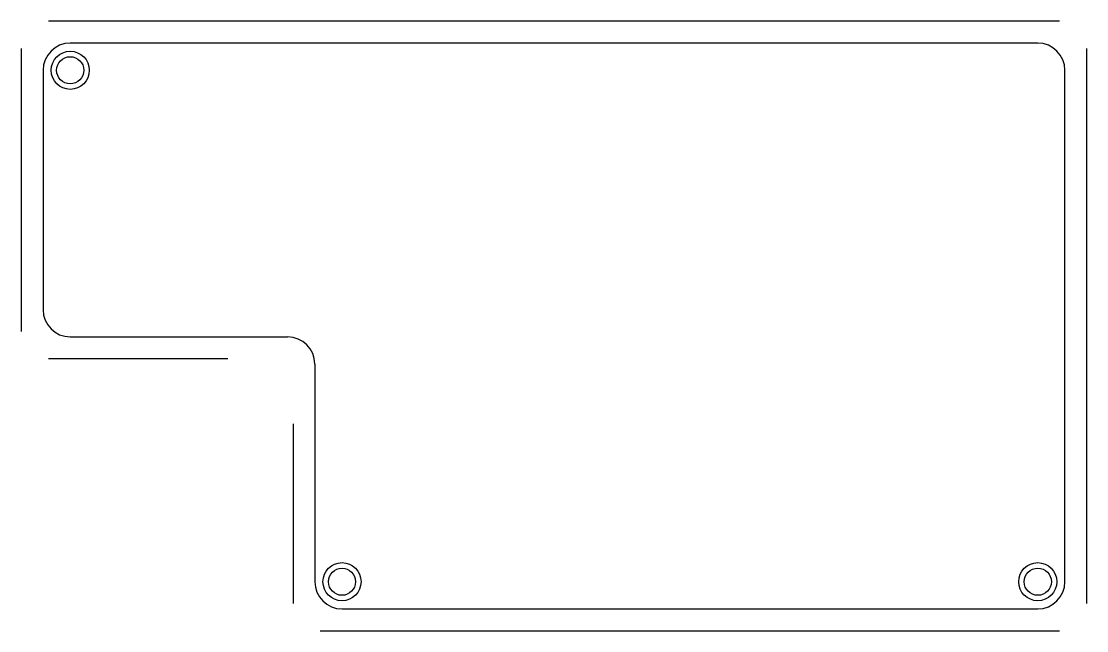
# Model space of a CAD drawing. Header units: millimetres. Extents: x -79 to 19, y -28 to 28.
import ezdxf

# ---------------------------------------------------------------- set-up
doc = ezdxf.new("R2010")
doc.units = ezdxf.units.MM
doc.layers.get('0').update_dxf_attribs({"linetype": 'CONTINUOUS'})

msp = doc.modelspace()

# ---------------------------------------------------------------- linework, layer by layer
for p, q in [((16.5, 28), (-76.5, 28)), ((-79, 25.5), (-79, -0.5)), ((14.5, 26), (-74.5, 26)), ((19, -25.5), (19, 25.5)), ((-77, 23.5), (-77, 1.5)), ((17, -23.5), (17, 23.5)), ((-74.5, -1), (-54.5, -1)), ((-76.5, -3), (-60, -3)), ((-52, -3.5), (-52, -23.5)), ((-54, -9), (-54, -25.5)), ((-49.5, -26), (14.5, -26)), ((-51.5, -28), (16.5, -28))]:
    msp.add_line(p, q)
for centre, radius in [((-74.5, 23.5), 1.75), ((-74.5, 23.5), 1.25), ((-49.5, -23.5), 1.75), ((-49.5, -23.5), 1.25), ((14.5, -23.5), 1.75), ((14.5, -23.5), 1.25)]:
    msp.add_circle(centre, radius)
for centre, start, end in [((-74.5, 23.5), 90, 180), ((14.5, 23.5), 0, 90), ((-74.5, 1.5), 180, 270), ((-54.5, -3.5), 0, 90), ((-49.5, -23.5), 180, 270), ((14.5, -23.5), -90, 0)]:
    msp.add_arc(centre, 2.5, start, end)

doc.saveas('drawing.dxf')
